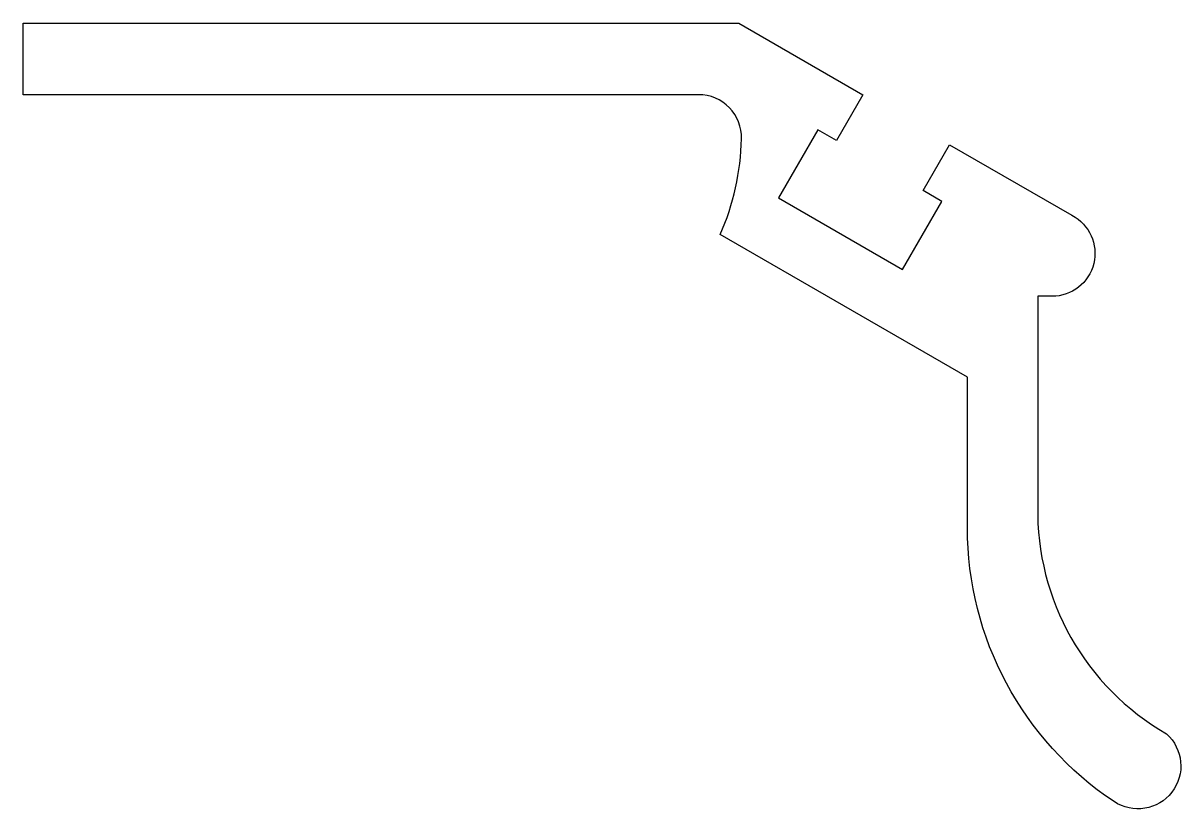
# Model space of a CAD drawing. Extents: x 360.9 to 441.7, y -89.5 to -34.6.
import ezdxf

# ---------------------------------------------------------------- set-up
doc = ezdxf.new("R2010")
doc.units = 0
doc.layers.add('ANA', color=220, linetype='CONTINUOUS')

msp = doc.modelspace()

# ---------------------------------------------------------------- linework, layer by layer
at = {"layer": 'ANA', "color": 0, "linetype": 'BYBLOCK'}
msp.add_lwpolyline([(423.727, -46.3), (425.577, -43.095), (434.118, -48.027, -0.78443), (432.731, -53.686), (431.731, -53.686), (431.731, -68.343, 0.272803), (440.72, -84.262, -0.934496), (437.063, -89.001, -0.250841), (426.819, -69.864), (426.819, -59.343), (409.553, -49.375, 0.096186), (411.043, -42.677, 0.422171), (408.044, -39.595), (360.855, -39.595), (360.855, -34.595), (410.855, -34.595), (419.515, -39.595), (417.665, -42.8), (416.366, -42.05), (413.616, -46.813), (422.276, -51.813), (425.026, -47.05)], format="xyb", close=True, dxfattribs=at)

doc.saveas('drawing.dxf')
